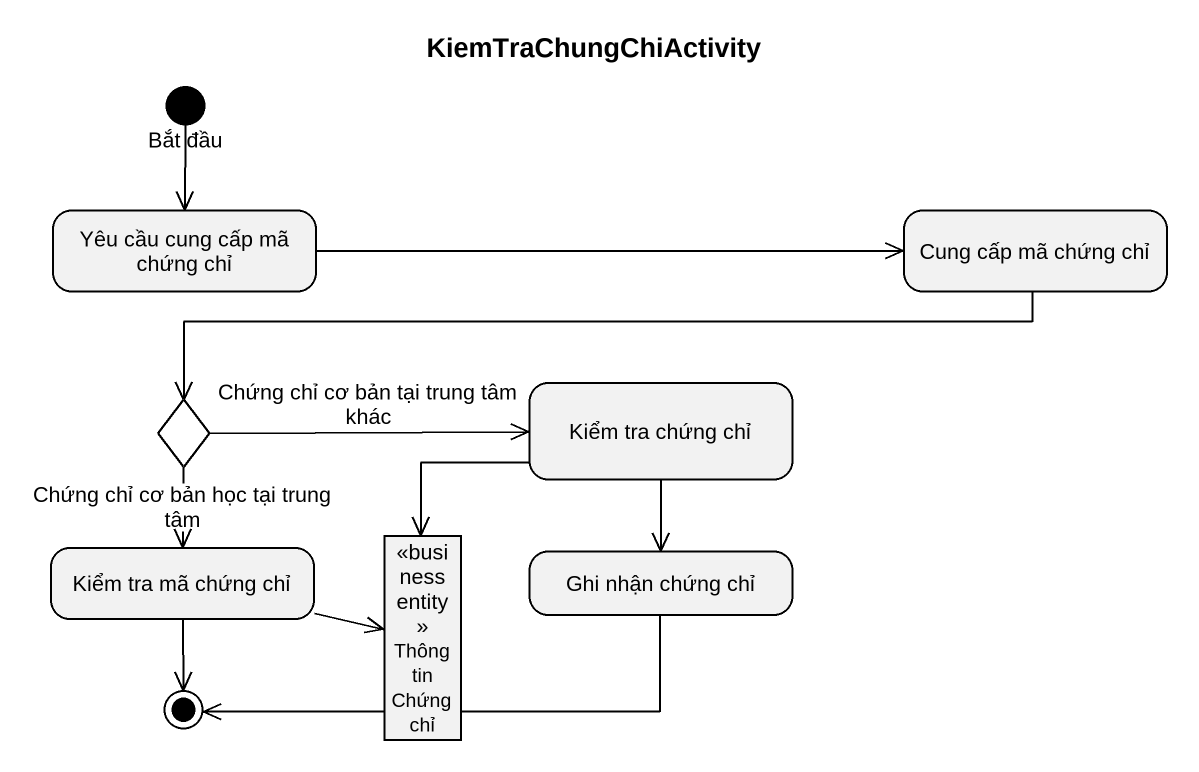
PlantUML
@startuml
title KiemTraChungChiActivity
hide empty description
state "Bắt đầu" as Bắt_đầu <<start>>
state "Yêu cầu cung cấp mã chứng chỉ" as Yêu_cầu_cung_cấp_mã_chứng
state "Cung cấp mã chứng chỉ" as Cung_cấp_mã_chứng_chỉ
state choice1 <<choice>>
state "Kiểm tra chứng chỉ" as Kiểm_tra_chứng_chỉ
state "Kiểm tra mã chứng chỉ" as Kiểm_tra_mã_chứng_chỉ
state "Thông tin Chứng chỉ" as Thông_tin_Chứng_chỉ <<business entity>>
state "Ghi nhận chứng chỉ" as Ghi_nhận_chứng_chỉ
Bắt_đầu --> Yêu_cầu_cung_cấp_mã_chứng
Yêu_cầu_cung_cấp_mã_chứng -right-> Cung_cấp_mã_chứng_chỉ
Cung_cấp_mã_chứng_chỉ -left-> choice1
choice1 -right-> Kiểm_tra_chứng_chỉ : Chứng chỉ cơ bản tại trung tâm khác
choice1 --> Kiểm_tra_mã_chứng_chỉ : Chứng chỉ cơ bản học tại trung tâm
Kiểm_tra_chứng_chỉ --> Thông_tin_Chứng_chỉ
Kiểm_tra_chứng_chỉ --> Ghi_nhận_chứng_chỉ
Kiểm_tra_mã_chứng_chỉ -right-> Thông_tin_Chứng_chỉ
Kiểm_tra_mã_chứng_chỉ --> [*]
Ghi_nhận_chứng_chỉ -left-> [*]
@enduml
